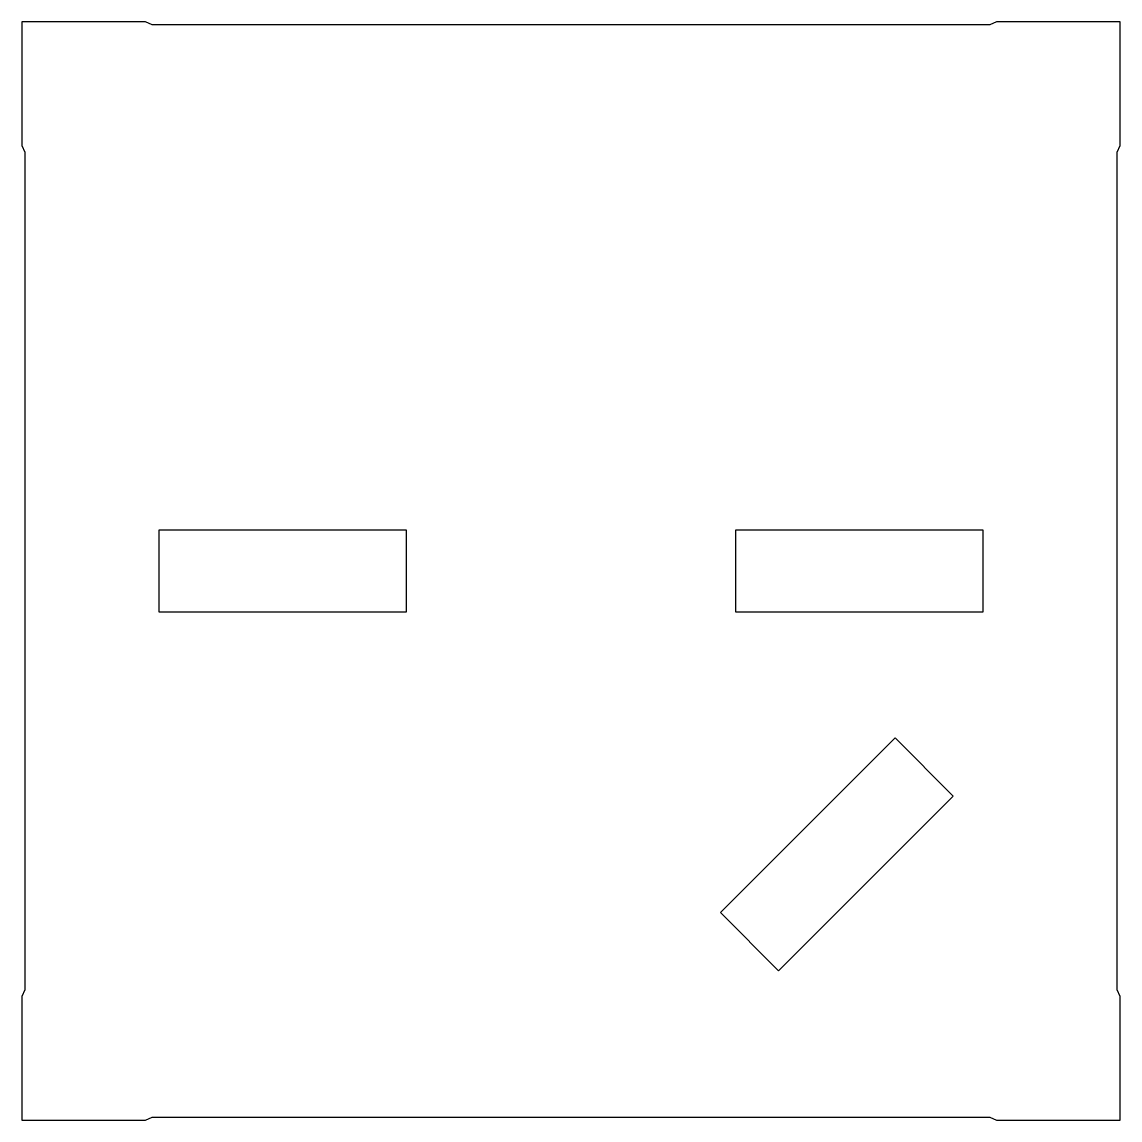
# Model space of a CAD drawing. Extents: x 0 to 40, y 0 to 40.
import ezdxf

# ---------------------------------------------------------------- set-up
doc = ezdxf.new("R2010")
doc.units = 0

msp = doc.modelspace()

# ---------------------------------------------------------------- linework, layer by layer
at = {"layer": 'Layer 1'}
for p, q in [((-0.000015, 40.00006), (-0.000015, 35.500076)), ((4.499969, 40.00006), (-0.000015, 40.00006)), ((-0.000015, 40.00006), (-0.000015, 40.00006)), ((4.746982, 39.900324), (4.499969, 40.00006)), ((35.25313, 39.900324), (4.746982, 39.900324)), ((35.500144, 40.00006), (35.25313, 39.900324)), ((40.000127, 40.00006), (35.500144, 40.00006)), ((40.000127, 35.500076), (40.000127, 40.00006)), ((-0.000015, 35.500076), (0.099721, 35.253063)), ((0.099721, 35.253063), (0.099721, 4.748982)), ((39.899875, 35.253063), (40.000127, 35.500076)), ((39.899875, 4.748982), (39.899875, 35.253063)), ((5.000197, 21.499897), (14.000164, 21.499897)), ((5.000197, 18.50008), (5.000197, 21.499897)), ((5.000197, 21.499897), (5.000197, 21.499897)), ((14.000164, 21.499897), (14.000164, 18.50008)), ((25.999948, 21.499897), (34.999916, 21.499897)), ((25.999948, 18.50008), (25.999948, 21.499897)), ((25.999948, 21.499897), (25.999948, 21.499897)), ((34.999916, 21.499897), (34.999916, 18.50008)), ((14.000164, 18.50008), (5.000197, 18.50008)), ((34.999916, 18.50008), (25.999948, 18.50008)), ((25.441843, 7.555012), (31.805796, 13.918965)), ((31.805796, 13.918965), (33.927113, 11.797647)), ((31.805796, 13.918965), (31.805796, 13.918965)), ((33.927113, 11.797647), (27.56316, 5.433694)), ((27.56316, 5.433694), (25.441843, 7.555012)), ((0.099721, 4.748982), (-0.000015, 4.499901)), ((-0.000015, 4.499901), (-0.000015, -0.000082)), ((40.000127, 4.499901), (39.899875, 4.748982)), ((40.000127, -0.000082), (40.000127, 4.499901)), ((4.499969, -0.000082), (4.746982, 0.10017)), ((4.746982, 0.10017), (35.254681, 0.10017)), ((35.254681, 0.10017), (35.500144, -0.000082)), ((-0.000015, -0.000082), (4.499969, -0.000082)), ((35.500144, -0.000082), (40.000127, -0.000082))]:
    msp.add_line(p, q, dxfattribs=at)

doc.saveas('drawing.dxf')
